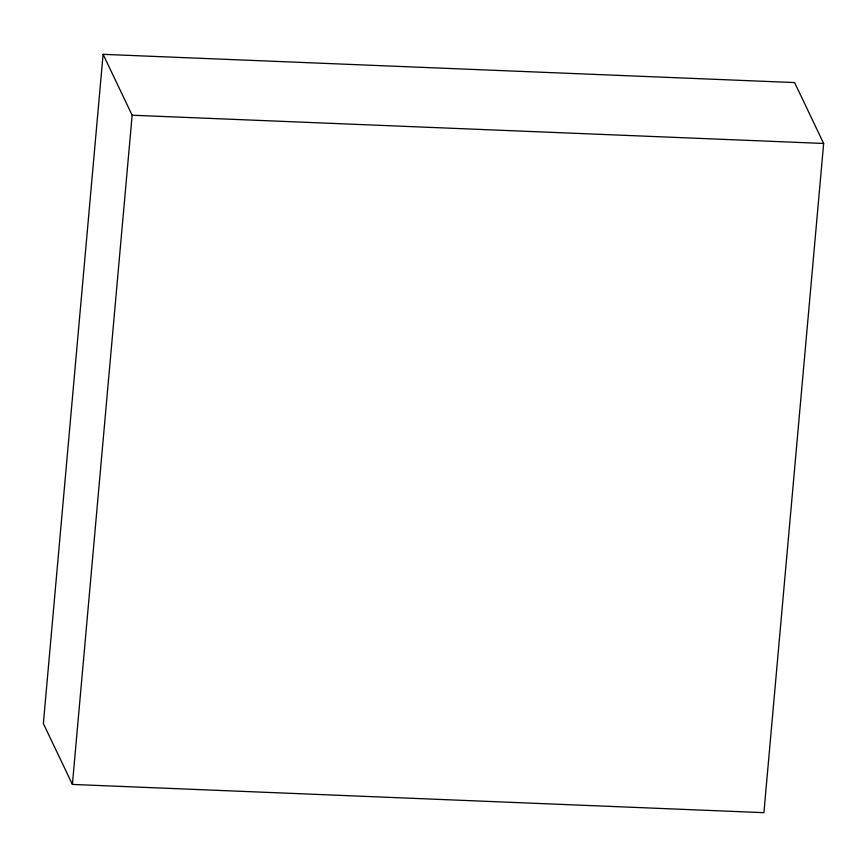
<?xml version="1.0" encoding="UTF-8"?>
<svg xmlns="http://www.w3.org/2000/svg" width="867" height="867" viewBox="0 0 867 867"><rect width="100%" height="100%" fill="white"/><g stroke="black" fill="none" stroke-linecap="round" stroke-linejoin="round"><path stroke-width="1.3" d="M103.097 54.328L43.35 723.533L72.394 784.429L763.903 812.672L823.65 143.467L794.606 82.571L103.097 54.328L132.142 115.224L72.394 784.429M132.142 115.224L823.65 143.467"/></g></svg>
